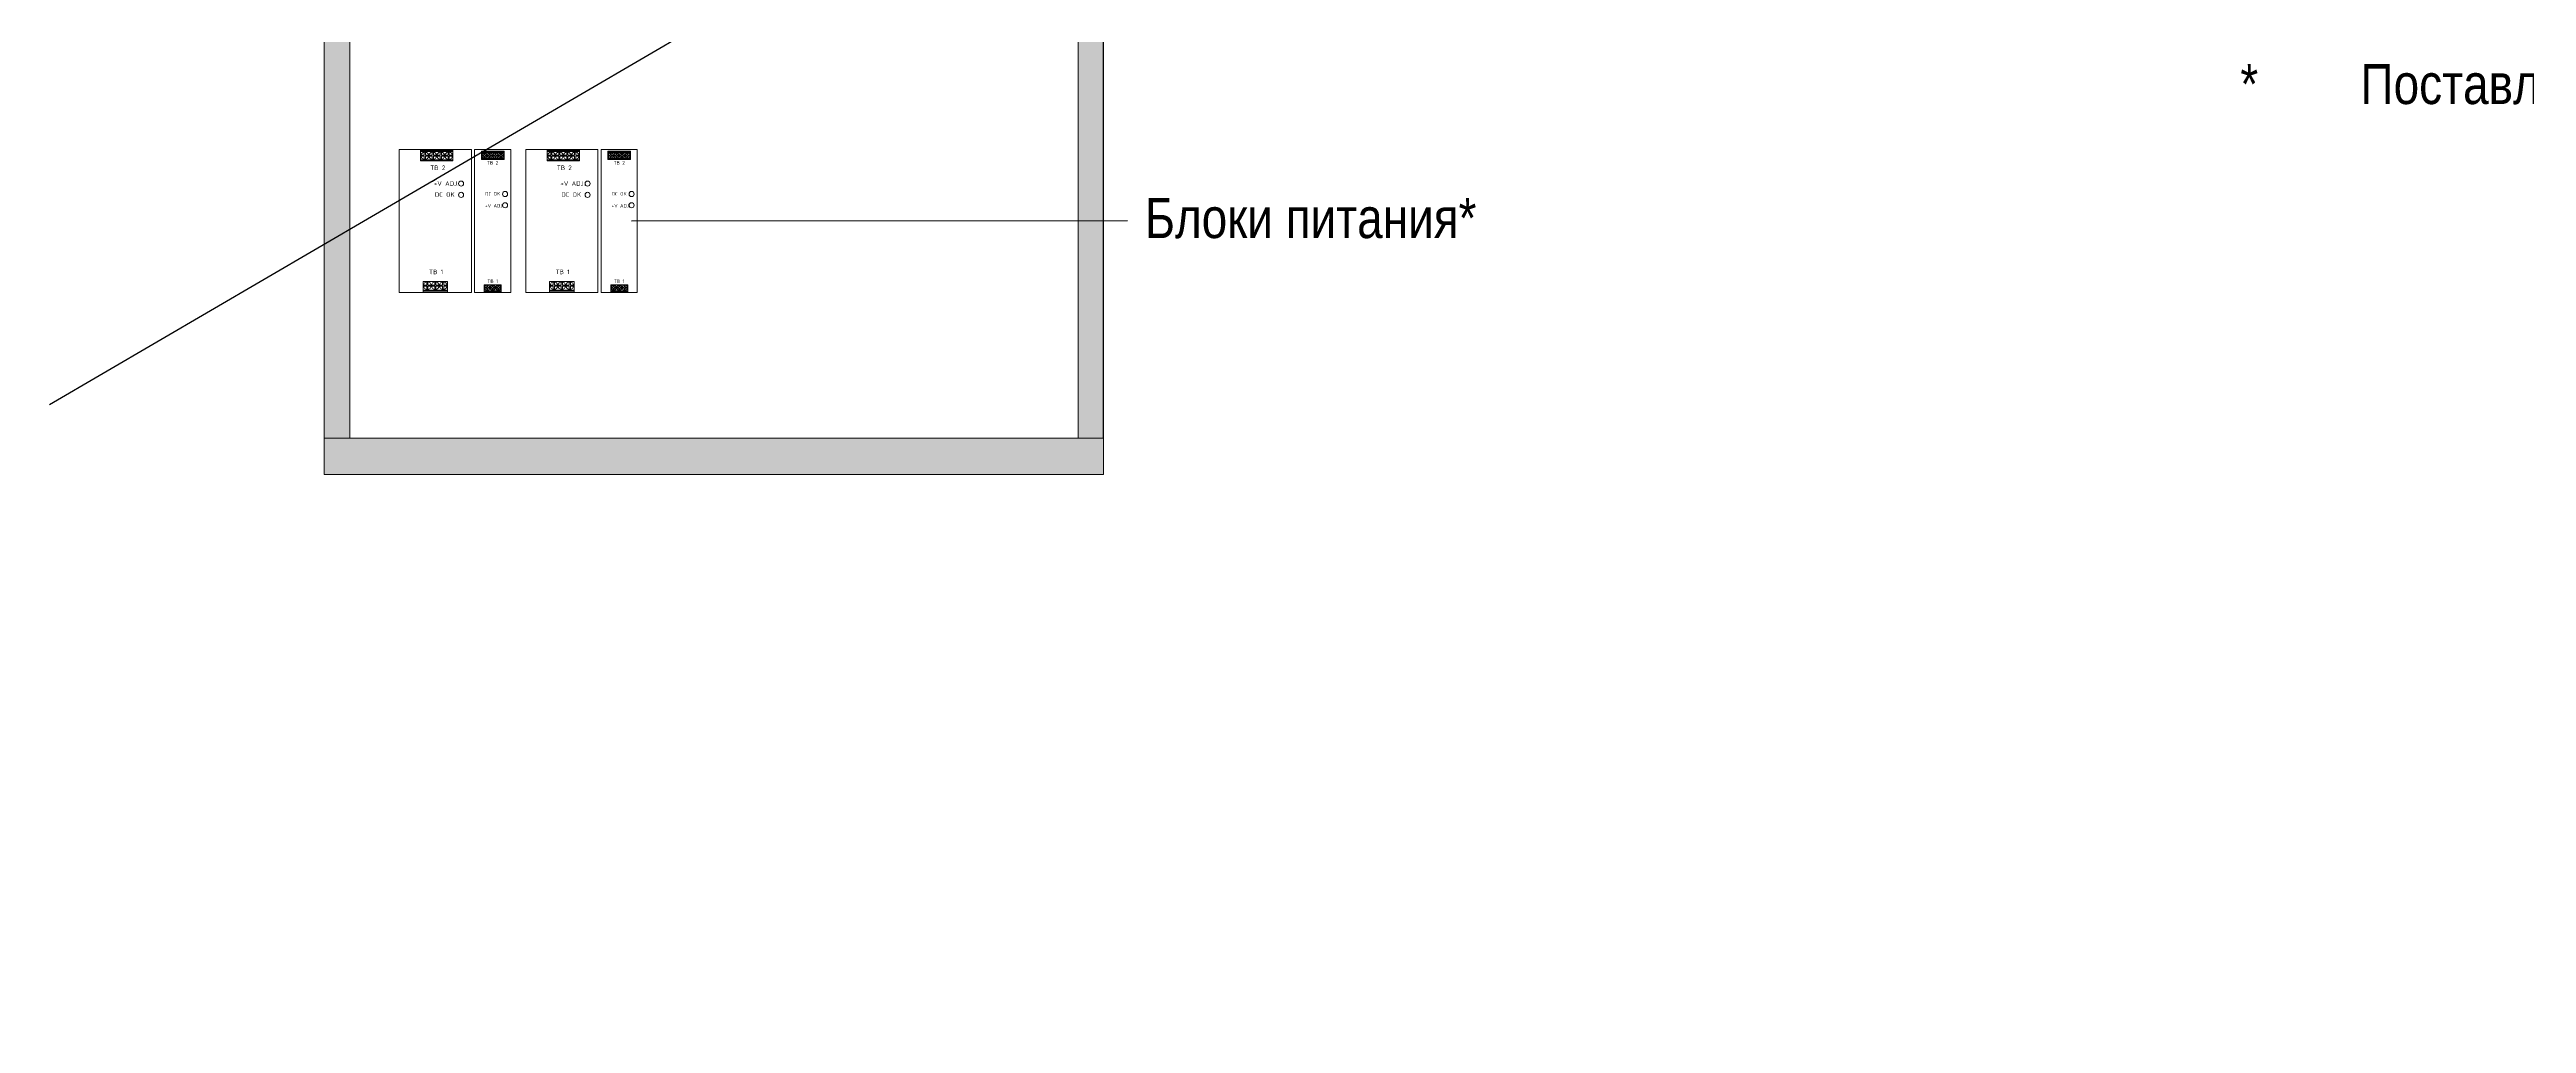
# Model space of a CAD drawing. Header units: millimetres. Extents: x -695119 to 412940, y -249585 to 622758.
# Drawn here: x -488544 to -466903, y 95744 to 104259 of the extents above; entities that cross this region are included whole.
import ezdxf

# ---------------------------------------------------------------- set-up
doc = ezdxf.new("R2010")
doc.units = ezdxf.units.MM
doc.layers.add('(АР) Текст', color=7, linetype='Continuous', lineweight=25)
doc.layers.add('_Схема', color=5, linetype='Continuous', lineweight=30)
doc.styles.add('Arial Narrow МОЙ', font='ARIALN.TTF', dxfattribs={"height": 2.5})
doc.styles.add('ISO 2.5', font='isocpeur.ttf', dxfattribs={"height": 250})

msp = doc.modelspace()

# ---------------------------------------------------------------- hatches: boundary and pattern name
at = {"lineweight": 0, "true_color": 0xc7c8ca}
h = msp.add_hatch(color=9, dxfattribs=at)
h.dxf.hatch_style = 1
h.paths.add_polyline_path([(-486144.654, 101494.645), (-485920.032, 101494.645), (-485920.032, 106322.772), (-479555.54, 106322.772), (-479555.54, 100860.125), (-479335.354, 100860.125), (-479335.354, 106638.895), (-486144.654, 106638.895)])
h.paths.add_polyline_path([(-485920.032, 101494.645), (-486144.654, 101494.645), (-486144.654, 101201.008), (-485920.032, 101201.008)], flags=17)
h.paths.add_polyline_path([(-485920.032, 101201.008), (-486144.654, 101201.008), (-486144.654, 100860.125), (-485920.032, 100860.125)], flags=17)
h.paths.add_polyline_path([(-479335.354, 100544.764), (-479335.354, 100860.125), (-486144.654, 100860.125), (-486144.654, 100544.764)])
h.paths.add_polyline_path([(-469579.721, 106658.737), (-467351.038, 106658.737), (-467351.038, 107179.201), (-469579.721, 107179.201)], flags=9)
h.paths.add_polyline_path([(-486222.849, 106648.396), (-484185.161, 106648.396), (-484185.161, 107168.86), (-486222.849, 107168.86)], flags=9)
h.paths.add_polyline_path([(-468810.949, 90568.459), (-467368.76, 90568.459), (-467368.76, 91088.922), (-468810.949, 91088.922)], flags=9)
h.paths.add_polyline_path([(-468810.949, 90951.634), (-467368.76, 90951.634), (-467368.76, 91472.098), (-468810.949, 91472.098)], flags=9)
h.paths.add_polyline_path([(-476701.534, 98088.736), (-476035.821, 98088.736), (-476035.821, 98849.55), (-476701.534, 98849.55)], flags=9)
h.paths.add_polyline_path([(-476685.683, 97470.888), (-476051.672, 97470.888), (-476051.672, 98231.702), (-476685.683, 98231.702)], flags=9)
h.paths.add_polyline_path([(-476685.683, 96857.675), (-476051.672, 96857.675), (-476051.672, 97618.489), (-476685.683, 97618.489)], flags=9)
h.paths.add_polyline_path([(-476653.983, 96239.827), (-476083.372, 96239.827), (-476083.372, 97000.641), (-476653.983, 97000.641)], flags=9)
h.paths.add_polyline_path([(-476764.935, 105507.554), (-475972.42, 105507.554), (-475972.42, 106268.368), (-476764.935, 106268.368)], flags=9)
h.paths.add_polyline_path([(-476764.935, 104889.705), (-475972.42, 104889.705), (-475972.42, 105650.519), (-476764.935, 105650.519)], flags=9)
h.paths.add_polyline_path([(-476780.785, 104271.857), (-475956.57, 104271.857), (-475956.57, 105032.671), (-476780.785, 105032.671)], flags=9)
h.paths.add_polyline_path([(-476764.935, 103654.008), (-475972.42, 103654.008), (-475972.42, 104414.823), (-476764.935, 104414.823)], flags=9)
h.paths.add_polyline_path([(-476764.935, 103036.16), (-475972.42, 103036.16), (-475972.42, 103796.974), (-476764.935, 103796.974)], flags=9)
h.paths.add_polyline_path([(-476733.234, 102418.312), (-476004.121, 102418.312), (-476004.121, 103179.126), (-476733.234, 103179.126)], flags=9)
h.paths.add_polyline_path([(-476764.935, 101800.463), (-475972.42, 101800.463), (-475972.42, 102561.277), (-476764.935, 102561.277)], flags=9)
h.paths.add_polyline_path([(-476685.683, 101177.979), (-476051.672, 101177.979), (-476051.672, 101938.793), (-476685.683, 101938.793)], flags=9)
h.paths.add_polyline_path([(-476685.683, 100560.13), (-476051.672, 100560.13), (-476051.672, 101320.944), (-476685.683, 101320.944)], flags=9)
h.paths.add_polyline_path([(-476685.683, 99942.282), (-476051.672, 99942.282), (-476051.672, 100703.096), (-476685.683, 100703.096)], flags=9)
h.paths.add_polyline_path([(-476685.683, 99329.069), (-476051.672, 99329.069), (-476051.672, 100089.883), (-476685.683, 100089.883)], flags=9)
h.paths.add_polyline_path([(-476685.683, 98711.221), (-476051.672, 98711.221), (-476051.672, 99472.035), (-476685.683, 99472.035)], flags=9)
h.paths.add_polyline_path([(-477015.677, 92276.201), (-474195.759, 92276.201), (-474195.759, 93213.332), (-477015.677, 93213.332)], flags=9)
h.paths.add_polyline_path([(-471526.647, 92357.137), (-468660.686, 92357.137), (-468660.686, 92877.601), (-471526.647, 92877.601)], flags=9)
h.paths.add_polyline_path([(-471644.044, 93607.036), (-470383.642, 93607.036), (-470383.642, 94127.5), (-471644.044, 94127.5)], flags=9)
h.paths.add_polyline_path([(-472761.447, 91993.67), (-471099.441, 91993.67), (-471099.441, 92932.335), (-472761.447, 92932.335)], flags=9)
h.paths.add_polyline_path([(-476558.344, 90711.974), (-473820.793, 90711.974), (-473820.793, 91649.105), (-476558.344, 91649.105)], flags=9)
h.paths.add_polyline_path([(-474809.002, 91840.818), (-473690.252, 91840.818), (-473690.252, 92272.068), (-474809.002, 92272.068)], flags=9)
h.paths.add_polyline_path([(-477032.746, 91840.818), (-475963.996, 91840.818), (-475963.996, 92272.068), (-477032.746, 92272.068)], flags=9)
h.paths.add_polyline_path([(-470620.257, 90983.33), (-469826.43, 90983.33), (-469826.43, 91503.794), (-470620.257, 91503.794)], flags=9)
h.paths.add_polyline_path([(-477321.97, 94115.005), (-473307.305, 94115.005), (-473307.305, 94635.469), (-477321.97, 94635.469)], flags=9)

# ---------------------------------------------------------------- linework, layer by layer
at = {"layer": '(АР) Текст', "color": 7, "lineweight": 15}
for p, q in [((-486144.654, 106638.895), (-486144.654, 100860.125)), ((-485920.032, 106322.772), (-485920.032, 100860.125)), ((-479555.54, 100860.125), (-479555.54, 106322.772))]:
    msp.add_line(p, q, dxfattribs=at)
at = {"layer": '(АР) Текст', "color": 7}
msp.add_line((-483458.454, 102761.338), (-479127.235, 102763.607), dxfattribs=at)
at = {"layer": '(АР) Текст', "color": 7, "lineweight": 15}
msp.add_lwpolyline([(-479335.354, 100860.125), (-486144.654, 100860.125), (-486144.654, 100544.764), (-479335.354, 100544.764)], close=True, dxfattribs=at)
at = {"lineweight": 30}
msp.add_line((-479335.354, 100860.125), (-479335.354, 106638.895), dxfattribs=at)
at = {"color": 0, "lineweight": 0}
for p, q in [((-485280.204, 102155.918), (-485066.847, 102155.918)), ((-485280.204, 102145.918), (-485066.847, 102145.918)), ((-484746.371, 102149.918), (-484597.021, 102149.918)), ((-484174.686, 102155.918), (-483961.328, 102155.918)), ((-484174.686, 102145.918), (-483961.328, 102145.918)), ((-483640.853, 102149.918), (-483491.503, 102149.918)), ((-484746.371, 102142.918), (-484597.021, 102142.918)), ((-483640.853, 102142.918), (-483491.503, 102142.918))]:
    msp.add_line(p, q, dxfattribs=at)
at = {"color": 0, "lineweight": 15}
for p, q in [((-485280.204, 102135.918), (-485066.847, 102135.918)), ((-484746.371, 102135.918), (-484597.021, 102135.918)), ((-484174.686, 102135.918), (-483961.328, 102135.918)), ((-483640.853, 102135.918), (-483491.503, 102135.918))]:
    msp.add_line(p, q, dxfattribs=at)
for points in [[(-485488.65, 103386.118), (-484858.65, 103386.118), (-484858.65, 102135.918), (-485488.65, 102135.918), (-485488.65, 103386.118)], [(-484829.802, 103386.118), (-484514.802, 103386.118), (-484514.802, 102135.918), (-484829.802, 102135.918), (-484829.802, 103386.118)], [(-484771.168, 103362.139), (-484573.022, 103362.139)], [(-484383.132, 103386.118), (-483753.132, 103386.118), (-483753.132, 102135.918), (-484383.132, 102135.918), (-484383.132, 103386.118)], [(-483724.283, 103386.118), (-483409.283, 103386.118), (-483409.283, 102135.918), (-483724.283, 102135.918), (-483724.283, 103386.118)], [(-483665.65, 103362.139), (-483467.504, 103362.139)]]:
    msp.add_lwpolyline(points, dxfattribs=at)
at = {"color": 0, "lineweight": 0}
for points in [[(-485173.65, 103386.118), (-485301.99, 103386.118), (-485301.99, 103284.635)], [(-485301.99, 103376.118), (-485018.924, 103376.118)], [(-485301.99, 103366.118), (-485018.924, 103366.118)], [(-485301.99, 103294.635), (-485018.924, 103294.635)], [(-485301.99, 103284.635), (-485018.924, 103284.635)], [(-485270.118, 103325.205), (-485295.102, 103325.205), (-485295.102, 103335.548), (-485270.118, 103335.548)], [(-485270.118, 103335.548), (-485270.118, 103360.532), (-485259.775, 103360.532), (-485259.775, 103335.548)], [(-485259.775, 103325.205), (-485259.775, 103300.222), (-485270.118, 103300.222), (-485270.118, 103325.205)], [(-485259.775, 103335.548), (-485234.791, 103335.548), (-485234.791, 103325.205), (-485259.775, 103325.205)], [(-485200.615, 103325.205), (-485225.599, 103325.205), (-485225.599, 103335.548), (-485200.615, 103335.548)], [(-485200.615, 103335.548), (-485200.615, 103360.532), (-485190.272, 103360.532), (-485190.272, 103335.548)], [(-485190.272, 103325.205), (-485190.272, 103300.222), (-485200.615, 103300.222), (-485200.615, 103325.205)], [(-485190.272, 103335.548), (-485165.289, 103335.548), (-485165.289, 103325.205), (-485190.272, 103325.205)], [(-485173.65, 103386.118), (-485018.924, 103386.118), (-485018.924, 103284.635)], [(-485131.071, 103325.205), (-485156.055, 103325.205), (-485156.055, 103335.548), (-485131.071, 103335.548)], [(-485131.071, 103335.548), (-485131.071, 103360.532), (-485120.728, 103360.532), (-485120.728, 103335.548)], [(-485120.728, 103325.205), (-485120.728, 103300.222), (-485131.071, 103300.222), (-485131.071, 103325.205)], [(-485120.728, 103335.548), (-485095.744, 103335.548), (-485095.744, 103325.205), (-485120.728, 103325.205)], [(-485061.548, 103325.205), (-485086.531, 103325.205), (-485086.531, 103335.548), (-485061.548, 103335.548)], [(-485061.548, 103335.548), (-485061.548, 103360.532), (-485051.204, 103360.532), (-485051.204, 103335.548)], [(-485051.204, 103325.205), (-485051.204, 103300.222), (-485061.548, 103300.222), (-485061.548, 103325.205)], [(-485051.204, 103335.548), (-485026.221, 103335.548), (-485026.221, 103325.205), (-485051.204, 103325.205)], [(-484681.33, 103369.43), (-484771.168, 103369.43), (-484771.168, 103298.392)], [(-484771.168, 103355.43), (-484573.022, 103355.43)], [(-484771.168, 103305.392), (-484573.022, 103305.392)], [(-484771.168, 103298.392), (-484573.022, 103298.392)], [(-484748.858, 103326.791), (-484766.346, 103326.791), (-484766.346, 103334.031), (-484748.858, 103334.031)], [(-484748.858, 103334.031), (-484748.858, 103351.519), (-484741.617, 103351.519), (-484741.617, 103334.031)], [(-484741.617, 103326.791), (-484741.617, 103309.302), (-484748.858, 103309.302), (-484748.858, 103326.791)], [(-484741.617, 103334.031), (-484724.129, 103334.031), (-484724.129, 103326.791), (-484741.617, 103326.791)], [(-484700.206, 103326.791), (-484717.694, 103326.791), (-484717.694, 103334.031), (-484700.206, 103334.031)], [(-484700.206, 103334.031), (-484700.206, 103351.519), (-484692.965, 103351.519), (-484692.965, 103334.031)], [(-484692.965, 103326.791), (-484692.965, 103309.302), (-484700.206, 103309.302), (-484700.206, 103326.791)], [(-484692.965, 103334.031), (-484675.477, 103334.031), (-484675.477, 103326.791), (-484692.965, 103326.791)], [(-484651.525, 103326.791), (-484669.013, 103326.791), (-484669.013, 103334.031), (-484651.525, 103334.031)], [(-484651.525, 103334.031), (-484651.525, 103351.519), (-484644.284, 103351.519), (-484644.284, 103334.031)], [(-484644.284, 103326.791), (-484644.284, 103309.302), (-484651.525, 103309.302), (-484651.525, 103326.791)], [(-484644.284, 103334.031), (-484626.796, 103334.031), (-484626.796, 103326.791), (-484644.284, 103326.791)], [(-484602.858, 103326.791), (-484620.347, 103326.791), (-484620.347, 103334.031), (-484602.858, 103334.031)], [(-484602.858, 103334.031), (-484602.858, 103351.519), (-484595.618, 103351.519), (-484595.618, 103334.031)], [(-484595.618, 103326.791), (-484595.618, 103309.302), (-484602.858, 103309.302), (-484602.858, 103326.791)], [(-484595.618, 103334.031), (-484578.13, 103334.031), (-484578.13, 103326.791), (-484595.618, 103326.791)], [(-484068.132, 103386.118), (-484196.472, 103386.118), (-484196.472, 103284.635)], [(-484196.472, 103376.118), (-483913.406, 103376.118)], [(-484196.472, 103366.118), (-483913.406, 103366.118)], [(-484196.472, 103294.635), (-483913.406, 103294.635)], [(-484196.472, 103284.635), (-483913.406, 103284.635)], [(-484164.6, 103325.205), (-484189.583, 103325.205), (-484189.583, 103335.548), (-484164.6, 103335.548)], [(-484164.6, 103335.548), (-484164.6, 103360.532), (-484154.257, 103360.532), (-484154.257, 103335.548)], [(-484154.257, 103325.205), (-484154.257, 103300.222), (-484164.6, 103300.222), (-484164.6, 103325.205)], [(-484154.257, 103335.548), (-484129.273, 103335.548), (-484129.273, 103325.205), (-484154.257, 103325.205)], [(-484095.097, 103325.205), (-484120.081, 103325.205), (-484120.081, 103335.548), (-484095.097, 103335.548)], [(-484095.097, 103335.548), (-484095.097, 103360.532), (-484084.754, 103360.532), (-484084.754, 103335.548)], [(-484084.754, 103325.205), (-484084.754, 103300.222), (-484095.097, 103300.222), (-484095.097, 103325.205)], [(-484084.754, 103335.548), (-484059.77, 103335.548), (-484059.77, 103325.205), (-484084.754, 103325.205)], [(-484068.132, 103386.118), (-483913.406, 103386.118), (-483913.406, 103284.635)], [(-484025.553, 103325.205), (-484050.536, 103325.205), (-484050.536, 103335.548), (-484025.553, 103335.548)], [(-484025.553, 103335.548), (-484025.553, 103360.532), (-484015.21, 103360.532), (-484015.21, 103335.548)], [(-484015.21, 103325.205), (-484015.21, 103300.222), (-484025.553, 103300.222), (-484025.553, 103325.205)], [(-484015.21, 103335.548), (-483990.226, 103335.548), (-483990.226, 103325.205), (-484015.21, 103325.205)], [(-483956.03, 103325.205), (-483981.013, 103325.205), (-483981.013, 103335.548), (-483956.03, 103335.548)], [(-483956.03, 103335.548), (-483956.03, 103360.532), (-483945.686, 103360.532), (-483945.686, 103335.548)], [(-483945.686, 103325.205), (-483945.686, 103300.222), (-483956.03, 103300.222), (-483956.03, 103325.205)], [(-483945.686, 103335.548), (-483920.703, 103335.548), (-483920.703, 103325.205), (-483945.686, 103325.205)], [(-483575.812, 103369.43), (-483665.65, 103369.43), (-483665.65, 103298.392)], [(-483665.65, 103355.43), (-483467.504, 103355.43)], [(-483665.65, 103305.392), (-483467.504, 103305.392)], [(-483665.65, 103298.392), (-483467.504, 103298.392)], [(-483643.34, 103326.791), (-483660.828, 103326.791), (-483660.828, 103334.031), (-483643.34, 103334.031)], [(-483643.34, 103334.031), (-483643.34, 103351.519), (-483636.099, 103351.519), (-483636.099, 103334.031)], [(-483636.099, 103326.791), (-483636.099, 103309.302), (-483643.34, 103309.302), (-483643.34, 103326.791)], [(-483636.099, 103334.031), (-483618.611, 103334.031), (-483618.611, 103326.791), (-483636.099, 103326.791)], [(-483594.688, 103326.791), (-483612.176, 103326.791), (-483612.176, 103334.031), (-483594.688, 103334.031)], [(-483594.688, 103334.031), (-483594.688, 103351.519), (-483587.447, 103351.519), (-483587.447, 103334.031)], [(-483587.447, 103326.791), (-483587.447, 103309.302), (-483594.688, 103309.302), (-483594.688, 103326.791)], [(-483587.447, 103334.031), (-483569.959, 103334.031), (-483569.959, 103326.791), (-483587.447, 103326.791)], [(-483546.007, 103326.791), (-483563.495, 103326.791), (-483563.495, 103334.031), (-483546.007, 103334.031)], [(-483546.007, 103334.031), (-483546.007, 103351.519), (-483538.766, 103351.519), (-483538.766, 103334.031)], [(-483538.766, 103326.791), (-483538.766, 103309.302), (-483546.007, 103309.302), (-483546.007, 103326.791)], [(-483538.766, 103334.031), (-483521.278, 103334.031), (-483521.278, 103326.791), (-483538.766, 103326.791)], [(-483497.34, 103326.791), (-483514.829, 103326.791), (-483514.829, 103334.031), (-483497.34, 103334.031)], [(-483497.34, 103334.031), (-483497.34, 103351.519), (-483490.1, 103351.519), (-483490.1, 103334.031)], [(-483490.1, 103326.791), (-483490.1, 103309.302), (-483497.34, 103309.302), (-483497.34, 103326.791)], [(-483490.1, 103334.031), (-483472.611, 103334.031), (-483472.611, 103326.791), (-483490.1, 103326.791)], [(-485248.332, 102189.444), (-485273.315, 102189.444), (-485273.315, 102199.788), (-485248.332, 102199.788)], [(-485248.332, 102199.788), (-485248.332, 102224.771), (-485237.989, 102224.771), (-485237.989, 102199.788)], [(-485237.989, 102189.444), (-485237.989, 102164.461), (-485248.332, 102164.461), (-485248.332, 102189.444)], [(-485237.989, 102199.788), (-485213.005, 102199.788), (-485213.005, 102189.444), (-485237.989, 102189.444)], [(-485178.829, 102189.444), (-485203.813, 102189.444), (-485203.813, 102199.788), (-485178.829, 102199.788)], [(-485178.829, 102199.788), (-485178.829, 102224.771), (-485168.486, 102224.771), (-485168.486, 102199.788)], [(-485168.486, 102189.444), (-485168.486, 102164.461), (-485178.829, 102164.461), (-485178.829, 102189.444)], [(-485168.486, 102199.788), (-485143.502, 102199.788), (-485143.502, 102189.444), (-485168.486, 102189.444)], [(-485109.285, 102189.444), (-485134.268, 102189.444), (-485134.268, 102199.788), (-485109.285, 102199.788)], [(-485109.285, 102199.788), (-485109.285, 102224.771), (-485098.942, 102224.771), (-485098.942, 102199.788)], [(-485098.942, 102189.444), (-485098.942, 102164.461), (-485109.285, 102164.461), (-485109.285, 102189.444)], [(-485098.942, 102199.788), (-485073.958, 102199.788), (-485073.958, 102189.444), (-485098.942, 102189.444)], [(-484724.061, 102173.387), (-484741.549, 102173.387), (-484741.549, 102180.627), (-484724.061, 102180.627)], [(-484724.061, 102180.627), (-484724.061, 102198.115), (-484716.821, 102198.115), (-484716.821, 102180.627)], [(-484716.821, 102173.387), (-484716.821, 102155.898), (-484724.061, 102155.898), (-484724.061, 102173.387)], [(-484716.821, 102180.627), (-484699.332, 102180.627), (-484699.332, 102173.387), (-484716.821, 102173.387)], [(-484675.409, 102173.387), (-484692.897, 102173.387), (-484692.897, 102180.627), (-484675.409, 102180.627)], [(-484675.409, 102180.627), (-484675.409, 102198.115), (-484668.169, 102198.115), (-484668.169, 102180.627)], [(-484668.169, 102173.387), (-484668.169, 102155.898), (-484675.409, 102155.898), (-484675.409, 102173.387)], [(-484668.169, 102180.627), (-484650.68, 102180.627), (-484650.68, 102173.387), (-484668.169, 102173.387)], [(-484626.728, 102173.387), (-484644.216, 102173.387), (-484644.216, 102180.627), (-484626.728, 102180.627)], [(-484626.728, 102180.627), (-484626.728, 102198.115), (-484619.488, 102198.115), (-484619.488, 102180.627)], [(-484619.488, 102173.387), (-484619.488, 102155.898), (-484626.728, 102155.898), (-484626.728, 102173.387)], [(-484619.488, 102180.627), (-484601.999, 102180.627), (-484601.999, 102173.387), (-484619.488, 102173.387)], [(-484142.814, 102189.444), (-484167.797, 102189.444), (-484167.797, 102199.788), (-484142.814, 102199.788)], [(-484142.814, 102199.788), (-484142.814, 102224.771), (-484132.47, 102224.771), (-484132.47, 102199.788)], [(-484132.47, 102189.444), (-484132.47, 102164.461), (-484142.814, 102164.461), (-484142.814, 102189.444)], [(-484132.47, 102199.788), (-484107.487, 102199.788), (-484107.487, 102189.444), (-484132.47, 102189.444)], [(-484073.311, 102189.444), (-484098.294, 102189.444), (-484098.294, 102199.788), (-484073.311, 102199.788)], [(-484073.311, 102199.788), (-484073.311, 102224.771), (-484062.968, 102224.771), (-484062.968, 102199.788)], [(-484062.968, 102189.444), (-484062.968, 102164.461), (-484073.311, 102164.461), (-484073.311, 102189.444)], [(-484062.968, 102199.788), (-484037.984, 102199.788), (-484037.984, 102189.444), (-484062.968, 102189.444)], [(-484003.767, 102189.444), (-484028.75, 102189.444), (-484028.75, 102199.788), (-484003.767, 102199.788)], [(-484003.767, 102199.788), (-484003.767, 102224.771), (-483993.423, 102224.771), (-483993.423, 102199.788)], [(-483993.423, 102189.444), (-483993.423, 102164.461), (-484003.767, 102164.461), (-484003.767, 102189.444)], [(-483993.423, 102199.788), (-483968.44, 102199.788), (-483968.44, 102189.444), (-483993.423, 102189.444)], [(-483618.543, 102173.387), (-483636.031, 102173.387), (-483636.031, 102180.627), (-483618.543, 102180.627)], [(-483618.543, 102180.627), (-483618.543, 102198.115), (-483611.302, 102198.115), (-483611.302, 102180.627)], [(-483611.302, 102173.387), (-483611.302, 102155.898), (-483618.543, 102155.898), (-483618.543, 102173.387)], [(-483611.302, 102180.627), (-483593.814, 102180.627), (-483593.814, 102173.387), (-483611.302, 102173.387)], [(-483569.891, 102173.387), (-483587.379, 102173.387), (-483587.379, 102180.627), (-483569.891, 102180.627)], [(-483569.891, 102180.627), (-483569.891, 102198.115), (-483562.65, 102198.115), (-483562.65, 102180.627)], [(-483562.65, 102173.387), (-483562.65, 102155.898), (-483569.891, 102155.898), (-483569.891, 102173.387)], [(-483562.65, 102180.627), (-483545.162, 102180.627), (-483545.162, 102173.387), (-483562.65, 102173.387)], [(-483521.21, 102173.387), (-483538.698, 102173.387), (-483538.698, 102180.627), (-483521.21, 102180.627)], [(-483521.21, 102180.627), (-483521.21, 102198.115), (-483513.969, 102198.115), (-483513.969, 102180.627)], [(-483513.969, 102173.387), (-483513.969, 102155.898), (-483521.21, 102155.898), (-483521.21, 102173.387)], [(-483513.969, 102180.627), (-483496.481, 102180.627), (-483496.481, 102173.387), (-483513.969, 102173.387)]]:
    msp.add_lwpolyline(points, dxfattribs=at)
for points in [[(-485301.99, 103366.118), (-485018.924, 103366.118), (-485018.924, 103294.635), (-485301.99, 103294.635)], [(-484771.168, 103355.43), (-484573.022, 103355.43), (-484573.022, 103305.392), (-484771.168, 103305.392)], [(-484196.472, 103366.118), (-483913.406, 103366.118), (-483913.406, 103294.635), (-484196.472, 103294.635)], [(-483665.65, 103355.43), (-483467.504, 103355.43), (-483467.504, 103305.392), (-483665.65, 103305.392)], [(-485280.204, 102231.57), (-485066.847, 102231.57), (-485066.847, 102135.918), (-485280.204, 102135.918)], [(-484746.371, 102202.875), (-484597.021, 102202.875), (-484597.021, 102135.918), (-484746.371, 102135.918)], [(-484174.686, 102231.57), (-483961.328, 102231.57), (-483961.328, 102135.918), (-484174.686, 102135.918)], [(-483640.853, 102202.875), (-483491.503, 102202.875), (-483491.503, 102135.918), (-483640.853, 102135.918)]]:
    msp.add_lwpolyline(points, close=True, dxfattribs=at)
at = {"color": 0, "lineweight": 15}
for points in [[(-484771.168, 103369.43), (-484573.022, 103369.43), (-484573.022, 103298.392), (-484771.168, 103298.392)], [(-483665.65, 103369.43), (-483467.504, 103369.43), (-483467.504, 103298.392), (-483665.65, 103298.392)]]:
    msp.add_lwpolyline(points, close=True, dxfattribs=at)
at = {"color": 0, "lineweight": 0}
for centre, radius in [((-485264.939, 103330.377), 33.262), ((-485195.436, 103330.377), 33.262), ((-485125.892, 103330.377), 33.262), ((-485056.368, 103330.377), 33.262), ((-484745.232, 103330.411), 23.283), ((-484696.58, 103330.411), 23.283), ((-484647.899, 103330.411), 23.283), ((-484599.233, 103330.411), 23.283), ((-484159.421, 103330.377), 33.262), ((-484089.918, 103330.377), 33.262), ((-484020.374, 103330.377), 33.262), ((-483950.85, 103330.377), 33.262), ((-483639.714, 103330.411), 23.283), ((-483591.062, 103330.411), 23.283), ((-483542.381, 103330.411), 23.283), ((-483493.715, 103330.411), 23.283), ((-484948.6, 103086.88), 22.377), ((-484948.6, 102988.246), 22.377), ((-484563.972, 102995.729), 22.377), ((-483843.082, 103086.88), 22.377), ((-483843.082, 102988.246), 22.377), ((-483458.454, 102995.729), 22.377), ((-484563.972, 102897.095), 22.377), ((-483458.454, 102897.095), 22.377), ((-485243.152, 102194.616), 33.262), ((-485173.65, 102194.616), 33.262), ((-485104.105, 102194.616), 33.262), ((-484720.435, 102177.007), 23.283), ((-484671.783, 102177.007), 23.283), ((-484623.102, 102177.007), 23.283), ((-484137.634, 102194.616), 33.262), ((-484068.132, 102194.616), 33.262), ((-483998.587, 102194.616), 33.262), ((-483614.917, 102177.007), 23.283), ((-483566.265, 102177.007), 23.283), ((-483517.584, 102177.007), 23.283)]:
    msp.add_circle(centre, radius, dxfattribs=at)

# ---------------------------------------------------------------- texts
at = {"layer": '(АР) Текст', "color": 7, "char_height": 350, "width": 13021.83902, "attachment_point": 4, "style": 'Arial Narrow МОЙ'}
for s, insert in [('\\pi-1050,l1400,t1400;{\\C256;*^IПоставляет и монтирует ДИТ }', (-469753.253, 103904.451)), ('{\\C256;Блоки питания*}', (-478974.321, 102783.139))]:
    msp.add_mtext(s, dxfattribs=dict(at, insert=insert))
at = {"color": 0, "lineweight": 15, "char_height": 30, "attachment_point": 5, "style": 'ISO 2.5'}
for s, width, insert in [('TB 2', 92.42524, (-484672.187, 103268.369)), ('TB 2', 92.42524, (-483566.669, 103268.369)), ('DC OK', 118.10621, (-484672.187, 102997.74)), ('DC OK', 118.10621, (-483566.669, 102997.74)), ('\\pi-90,l120,t120;+V ADJ.', 176.80542, (-484672.187, 102892.658)), ('\\pi-90,l120,t120;+V ADJ.', 176.80542, (-483566.669, 102892.658)), ('TB 1', 92.42524, (-484672.187, 102233.878)), ('TB 1', 92.42524, (-483566.669, 102233.878))]:
    msp.add_mtext_dynamic_manual_height_columns(s, width=width, gutter_width=1250, heights=[0], dxfattribs=dict(at, insert=insert))

# ---------------------------------------------------------------- next in the draw order: wipeouts: each hides what was drawn before it
at = {"lineweight": 15}
for points in [[(-485231.766, 103191.465), (-485095.766, 103191.465), (-485095.766, 103259.496), (-485231.766, 103259.496)], [(-484126.248, 103191.465), (-483990.248, 103191.465), (-483990.248, 103259.496), (-484126.248, 103259.496)], [(-485241.821, 102280.761), (-485113.821, 102280.761), (-485113.821, 102348.791), (-485241.821, 102348.791)], [(-484136.303, 102280.761), (-484008.303, 102280.761), (-484008.303, 102348.791), (-484136.303, 102348.791)]]:
    msp.add_wipeout(points, dxfattribs=at)

# ---------------------------------------------------------------- next in the draw order: texts
at = {"color": 0, "lineweight": 15, "char_height": 40, "width": 173.09517, "attachment_point": 1, "style": 'ISO 2.5'}
for s, insert in [('TB 2', (-485217.766, 103245.496)), ('TB 2', (-484112.248, 103245.496)), ('TB 1', (-485227.821, 102334.791)), ('TB 1', (-484122.303, 102334.791))]:
    msp.add_mtext(s, dxfattribs=dict(at, insert=insert))

# ---------------------------------------------------------------- next in the draw order: wipeouts: each hides what was drawn before it
at = {"lineweight": 15}
for points in [[(-485200.442, 103053.077), (-484988.442, 103053.077), (-484988.442, 103121.107), (-485200.442, 103121.107)], [(-484094.924, 103053.077), (-483882.924, 103053.077), (-483882.924, 103121.107), (-484094.924, 103121.107)]]:
    msp.add_wipeout(points, dxfattribs=at)

# ---------------------------------------------------------------- next in the draw order: texts
at = {"color": 0, "lineweight": 15, "char_height": 40, "width": 203.50359, "attachment_point": 1, "style": 'ISO 2.5'}
for insert in [(-485186.442, 103107.107), (-484080.924, 103107.107)]:
    msp.add_mtext('+V ADJ.', dxfattribs=dict(at, insert=insert))

# ---------------------------------------------------------------- next in the draw order: wipeouts: each hides what was drawn before it
at = {"lineweight": 15}
for points in [[(-485191.683, 102957.228), (-485023.683, 102957.228), (-485023.683, 103025.258), (-485191.683, 103025.258)], [(-484086.165, 102957.228), (-483918.165, 102957.228), (-483918.165, 103025.258), (-484086.165, 103025.258)]]:
    msp.add_wipeout(points, dxfattribs=at)

# ---------------------------------------------------------------- next in the draw order: linework, layer by layer
at = {"layer": '_Схема', "color": 5}
msp.add_line((-455064.192, 120724.279), (-488543.825, 101151.432), dxfattribs=at)

# ---------------------------------------------------------------- next in the draw order: texts
at = {"color": 0, "lineweight": 15, "char_height": 40, "width": 173.09517, "attachment_point": 1, "style": 'ISO 2.5'}
for insert in [(-485177.683, 103011.258), (-484072.165, 103011.258)]:
    msp.add_mtext('DC OK', dxfattribs=dict(at, insert=insert))

doc.saveas('drawing.dxf')
